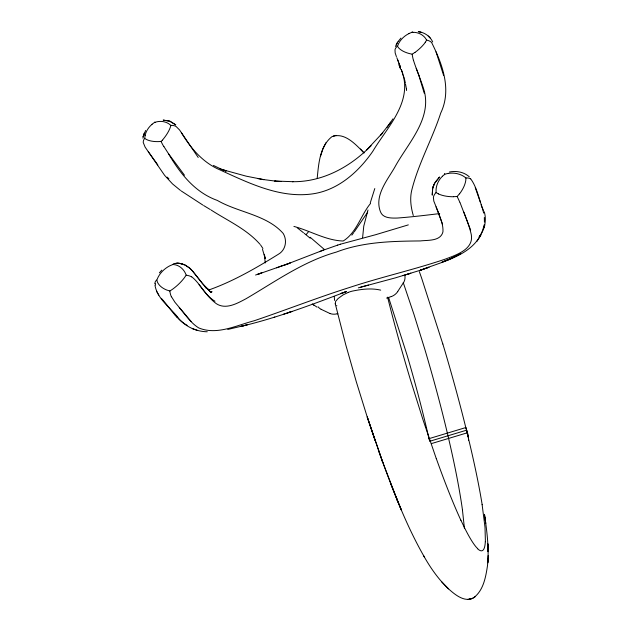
<?xml version="1.0" encoding="UTF-8"?>
<svg xmlns="http://www.w3.org/2000/svg" width="631" height="631" viewBox="0 0 631 631"><rect width="100%" height="100%" fill="white"/><g stroke="black" fill="none" stroke-linecap="round" stroke-linejoin="round"><path stroke-width="0.95" d="M265.194 262.977L264.563 255.516L264.326 254.301L265.146 258.529L262.496 249.284M467.918 436.565L467.689 433.505L465.82 427.558L429.001 438.655L429.19 439.484M484.939 517.578C487.219 533.55 489.183 549.798 487.463 565.92C485.728 577.136 483.48 590.19 473.96 597.518C465.52 602.897 455.874 595.372 449.627 589.835C438.853 580.055 430.492 567.955 423.393 555.327M488.126 555.611L487.795 562.82L487.976 559.066M485.405 541.745L485.01 527.303L482.108 504.524M317.204 178.179C318.647 163.847 319.767 146.25 331.938 136.667C344.731 131.871 355.868 144.72 364 152.876M468.541 440.178L468.36 436.266L466.475 430.216L429.601 441.314L429.411 440.485M142.921 138.173L143.489 135.452M479.079 236.98C484.553 229.96 486.935 220.361 484.237 211.74M484.056 224.975C478.282 254.443 444.035 260.777 420.199 270.313L428.883 267.307L420.199 270.313M145.075 135.578L144.751 138.394L146.321 139.412A23.765 11.011 -12.7 0 0 158.034 141.628L161.22 141.462L162.301 140.256M162.388 140.153L163.279 139.088A23.521 9.504 -46.7 0 0 170.212 127.612L170.883 125.388L168.911 123.834A23.694 18.835 -63.5 0 0 157.206 121.712L154.5 122.446L152.047 124.236M432.543 189.158L432.251 195.145M170.875 125.451L170.883 125.419A8.653 6.484 -16.8 0 1 176.144 126.539L179.567 129.962L198.213 157.474M432.669 188.527L434.002 184.662M432.748 188.33L432.203 194.821M483.977 227.823L484.766 224.999M367.999 209.997L363.764 226.119L362.596 237.713M432.866 187.912L433.331 186.382M145.611 130.475L143.127 136.824L143.994 134.056M432.898 187.699L433.836 185.057M374.79 188.551L370.263 202.874M156.788 280.069L157.498 282.262A26.108 16.587 -9 0 0 166.805 290.055L169.936 290.994L172.736 289.101A25.855 11.39 -40.8 0 0 184.378 277.758L186.216 275.092L185.017 272.482A25.879 19.033 -68.9 0 0 175.56 264.87L172.957 264.468L169.763 265.825A26.194 24.246 -22.5 0 0 158.2 276.977L156.788 280.069A9.544 5.158 6.8 0 0 155.052 283.414M320.398 156.583L322.954 148.79L325.935 142.756M395.55 46.607L397.412 42.6M143.797 134.466L144.27 133.133M433.166 186.871L433.686 185.451M396.094 45.069L396.71 43.744M433.931 184.78L434.175 184.268M434.104 184.386L434.357 183.873M434.286 183.992L434.546 183.487M434.483 183.597L435.414 181.965M425.262 42.293L426.666 40.108L425.239 37.939A24.798 19.048 -53.4 0 0 414.693 32.378L411.854 32.323L408.951 33.538M426.627 40.171L426.651 40.139A8.881 6.444 -2.4 0 1 431.604 42.506C442.299 63.881 451.993 89.602 440.738 113.028C432.211 139.301 418.274 163.658 411.672 190.546C409.732 198.868 410.947 207.441 413.289 215.526M434.688 183.211L439.46 177.161M396.891 43.405L397.483 42.419M370.507 203.482C360.9 215.045 356.452 233.013 343.161 241.01C326.069 240.514 310.239 230.749 293.912 226.426M403.248 283.003L397.656 291.601M476.839 241.468L480.885 235.229M367.644 212.221L354.322 231.782M435.587 181.689L439.547 177.106M389.359 124.197L392.963 118.825M387.095 127.375L390.1 123.077M398.153 41.433L397.924 41.756L400.93 38.105M390.857 122.083L380.808 135.01L382.765 132.731L366.753 149.855L371.012 145.706C350.489 166.836 322.638 182.107 292.579 181.696L293.092 181.689L274.698 181.042L281.032 181.523M479.308 236.649L480.467 235.047M351.838 235.126L353.746 232.571M459.447 193.82L457.191 196.517L453.444 196.675M306.28 234.424L308.338 231.979M159.375 272.852L161.804 270.139M442.426 176.223L444.887 174.164L448.333 173.375M438.75 177.855L439.239 177.398M414.938 52.357L412.232 54.211L409.101 53.501A24.301 12.502 -0.4 0 1 398.579 47.83L397.498 46.268L398.674 43.444A24.443 21.683 0 0 1 408.975 33.577M472.658 598.354L475.395 596.587M451.575 258.245L460.646 253.615L451.575 258.245L441.929 262.212L448.46 259.578L445.226 260.911M448.452 259.586L454.801 256.628M322.362 250.515L337.711 245.096M319.389 251.682L323.182 250.191L285.598 264.697L289.842 263.119M348.28 292.382L343.043 294.922L338.106 298.526L335.676 301.295L335.235 303.653L345.749 344.707L356.27 381.668L367.447 417.706L382.804 462.515L367.226 416.91L375.106 440.69M261.849 272.805L257.424 274.461L281.268 266.132L276.63 267.812M391.267 296.562L386.582 298.077M345.094 292.043L340.898 293.533L346.632 291.475C311.809 304.631 276.867 317.992 240.545 326.479L247.186 324.862L227.767 329.453M255.555 275.037L261.084 273.097M290.378 262.946L281.197 266.156L286.214 264.507M283.437 314.277L291.932 311.414L287.515 312.897M274.217 317.259L274.816 317.07M337.553 245.143L340.417 244.213M421.39 269.934L395.432 277.853L358.329 287.839M340.33 244.236L375.603 234.724L408.328 224.881M406.94 274.453L410.844 273.239L403.067 275.621M337.806 313.662L337.183 313.844M431.344 443.617L467.121 432.858M360.829 287.121L368.465 285.062M333.278 136.044L334.722 135.712M334.73 135.697L336.157 135.373M208.861 289.96C233.336 281.308 256.281 267.946 278.31 254.301C285.772 250.097 287.405 240.435 283.209 233.462C266.747 214.737 238.321 212.56 217.324 200.421C194.632 192.345 179.74 173.012 168.043 152.978L163.8 146.392M449.398 172.003C456.292 170.591 464.006 171.995 469.306 176.814M439.704 213.578C425.586 215.289 411.436 217.001 397.254 218.05C391.425 218.176 382.859 218.389 380.454 211.756C374.222 195.728 387.095 180.521 394.643 167.483C407.232 144.065 431.683 119.724 424.277 90.998C421.224 80.571 416.712 70.64 413.471 60.284M211.18 291.861L212.048 291.743L210.431 291.853M175.931 263.293L177.153 263.222M175.954 263.261L177.556 263.214M177.35 263.198L177.95 263.222M177.745 263.206L178.747 263.261M207.276 331.772C196.659 331.646 186.177 326.984 179.101 319.041C171.238 308.078 157.3 299.346 154.981 285.259M178.139 263.222L179.527 263.348M275.282 181.089L263.308 179.543L246.177 176.159L221.434 169.368L226.048 170.962L219.691 168.477M178.912 263.285L179.906 263.403M179.677 263.387L185.159 265.067L189.868 268.27M257.614 178.541L263.853 179.638L263.308 179.543M180.056 263.45L184.82 264.902L189.268 267.773M418.274 31.66C424.442 32.331 430.145 36.243 432.692 41.938M418.724 31.724L421.098 32.228M380.698 290.142C371.241 287.902 361.255 289.195 351.869 291.222A8.755 1.917 -15.8 0 0 348.288 292.382M183.345 264.326L182.138 263.939M192.281 328.617L197.093 330.25M225.212 170.678L226.048 170.962M330.147 313.599L321.163 309.324M438.403 193.835L436.076 192.589L436.084 189.332A26.81 23.244 11.6 0 1 442.449 176.238M220.661 168.895L213.404 165.417M210.857 292.035L211.59 292.413L209.768 291.459L211.156 292.327L205.185 286.9L206.227 288.059L192.218 270.652M214.99 301.232C204.909 295.505 200.595 283.737 191.714 276.812M187.147 325.344C176.041 319.168 169.755 307.36 161.307 298.337M211.101 210.028C227.744 220.771 246.737 229.14 260.011 244.3M203.679 205.564L210.273 209.531M312.258 303.945L317.046 307.147M202.874 205.067L181.2 190.948M208.585 289.661L207.252 288.746L209.098 290.181L202.583 283.784L192.723 271.243M470.647 178.802C477.328 187.793 479.032 200.003 483.322 210.297M313.15 304.599L314.412 305.538M180.482 190.436L172.531 183.929L164.652 175.394L145.114 147.11L143.253 142.527A8.653 6.484 -15.1 0 1 144.688 138.37M297.248 227.799L303.416 232.697M310.184 237.272L324.255 249.379M304.189 233.304L310.176 238.187M175.749 124.883L169.731 121.152L163.153 120.103L169.842 121.184L175.678 124.812M189.584 268.033L192.423 270.888M477.754 548.725L476.145 547.022A151.653 17.526 73 0 1 463.509 525.678L460.875 520.149M167.199 177.137L168.871 178.77M190.152 268.561L191.682 270.084M441.495 581.616L448.586 588.928M428.275 36.006L430.176 37.978M363.992 152.868L360.443 148.987M191.209 321.605L174.953 302.273L171.427 296.673M176.191 316.186L177.216 317.377M174.456 314.191L175.481 315.374M184.489 175.237L168.666 153.893M179.196 307.542C185.396 314.569 190.594 322.898 198.702 327.907C216.859 335.495 236.459 325.367 254.119 320.777C286.316 309.892 317.961 297.422 350.386 287.215C381.81 276.875 414.188 269.674 445.518 259.041C456.237 254.956 474.118 249.277 471.262 234.487C469.519 226.829 466.64 219.485 463.864 212.158M199.041 284.691C204.341 291.388 209.382 298.55 216.307 303.677C225.859 309.963 237.209 303.393 245.94 298.786C275.195 281.663 303.369 261.376 336.402 252.069C363.125 241.807 392.017 241.208 420.27 240.939C427.889 240.001 440.517 241.452 442.938 231.885C443.451 224.675 440.209 217.884 437.859 211.243M157.837 164.943L148.253 151.653M260.587 244.978L262.922 248.488M181.342 132.605C190.649 148.088 202.709 162.498 219.722 169.786C249.111 183.203 281.11 199.057 314.293 193.614C339.123 189.347 358.818 171.474 372.763 151.369C385.998 129.055 409.905 105.314 403.651 77.171M429.001 438.655L429.49 439.428M158.831 295.142L156.409 291.025M424.371 557.007C404.999 523.249 391.52 486.517 378.34 450.021M335.589 304.607L335.274 303.819M465.82 427.558L467.216 432.243M155.541 284.967L155.013 283.406M459.991 202.48L470.639 230.11M437.859 211.196L433.82 201.131L433.394 197.479A9.749 6.223 -29.1 0 1 436.037 192.573L436.076 192.589M436.068 206.826L442.489 224.037M396.804 57.666L398.555 62.138L397.656 59.827M390.423 482.904L397.877 501.629L382.063 460.496M398.871 62.942L400.433 67.107M396.402 56.64L395.164 52.941L394.998 49.865A8.818 6.428 -0.6 0 1 397.435 46.221M398.855 62.919L400.377 67.004M398.887 64.433L400.433 68.479M416.239 68.298L418.834 75.192M399.226 65.324L400.701 69.268M475.253 187.573L480.309 202.141M418.81 75.176L424.213 93.136M436.273 458.587L423.267 420.609L410.379 379.617A224.612 24.609 72.8 0 1 387.592 297.162M436.029 51.829L443.632 75.46M403.264 282.664L413.936 314.301L424.908 349.582A249 34.437 72.5 0 1 447.332 433.055M401.387 69.733L402.925 74.284M388.586 297.438L407.066 355.143A248.338 38.996 72.5 0 1 428.962 438.584M401.277 69.528L402.136 72.084M402.397 72.936L403.414 76.327M403.233 75.207L404.1 78.015M442.82 343.99L421.816 278.713A157.6 17.502 72.5 0 0 419.323 271.582M481.137 204.728L481.91 207.323M404.368 78.962L404.905 80.855M482.258 207.788L483.693 213.073M405.078 81.58L405.433 83.024M447.371 433.118L448.617 438.427M404.786 275.25L404.842 275.526A10.293 8.716 -33.3 0 1 404.944 276.086A11.382 9.725 -31.5 0 1 403.335 283.035M405.512 84.089L406.403 88.758M485.302 520.078L484.466 514.336L485.783 523.462M462.468 510.25L464.463 528.612M406.403 88.924L406.577 90.533M334.564 300.411L334.272 296.57M484.34 217.498L484.427 222.088M336.875 305.727A169.392 30.462 -26.4 0 1 336.686 305.578M448.578 438.356A249.363 34.531 72.5 0 1 462.531 510.416M467.09 432.795A250.026 29.909 72.5 0 1 482.171 504.682M460.914 520.346A165.432 18.969 72.9 0 1 436.273 458.5M485.318 541.493A164.896 19.056 72.9 0 1 477.817 548.986M442.852 344.005A249.655 29.823 72.5 0 1 465.781 427.495M397.711 291.625A11.95 10.593 -32 0 1 391.275 296.602M321.179 309.308A11.295 9.615 -29.7 0 1 318.119 306.855M337.175 313.765A11.934 10.411 -34.7 0 1 330.163 313.568M171.372 296.783A9.441 3.857 79.5 0 1 169.81 290.978M457.199 196.651A9.796 0.639 64.2 0 1 459.802 202.188M459.542 193.843A26.762 15.073 -41.9 0 0 465.781 180.513L465.923 177.91L463.32 176.088A26.967 23.994 -53.5 0 0 448.333 173.399M465.883 178.013A9.757 6.144 -29.7 0 1 470.592 178.849M172.933 264.507A9.378 3.707 79.3 0 1 175.102 263.569M186.192 275.203A9.536 5.135 6.2 0 1 191.603 276.867M453.421 196.754A26.668 14.245 -6.3 0 1 438.324 193.891M444.713 174.669A9.678 0.663 64.8 0 1 444.681 173.706M411.901 32.528A9.031 1.507 79.4 0 1 412.84 32.307M413.455 60.379A9.102 1.57 79 0 1 412.169 54.148M425.357 42.277A24.467 10.167 -34.1 0 1 415.001 52.42M154.492 122.532A8.779 1.104 62.3 0 1 155.163 122.438M145.091 135.578A23.97 20.208 -6.1 0 1 152.079 124.268M163.831 146.644A8.826 1.199 62.1 0 1 160.976 141.234M469.653 599.182L468.06 599.45L471.144 598.953L469.653 599.182M400.228 507.214L396.694 498.719L401.505 510.305L400.228 507.214M487.992 547.929L487.826 543.764L488.126 551.731L487.992 547.929"/></g></svg>
